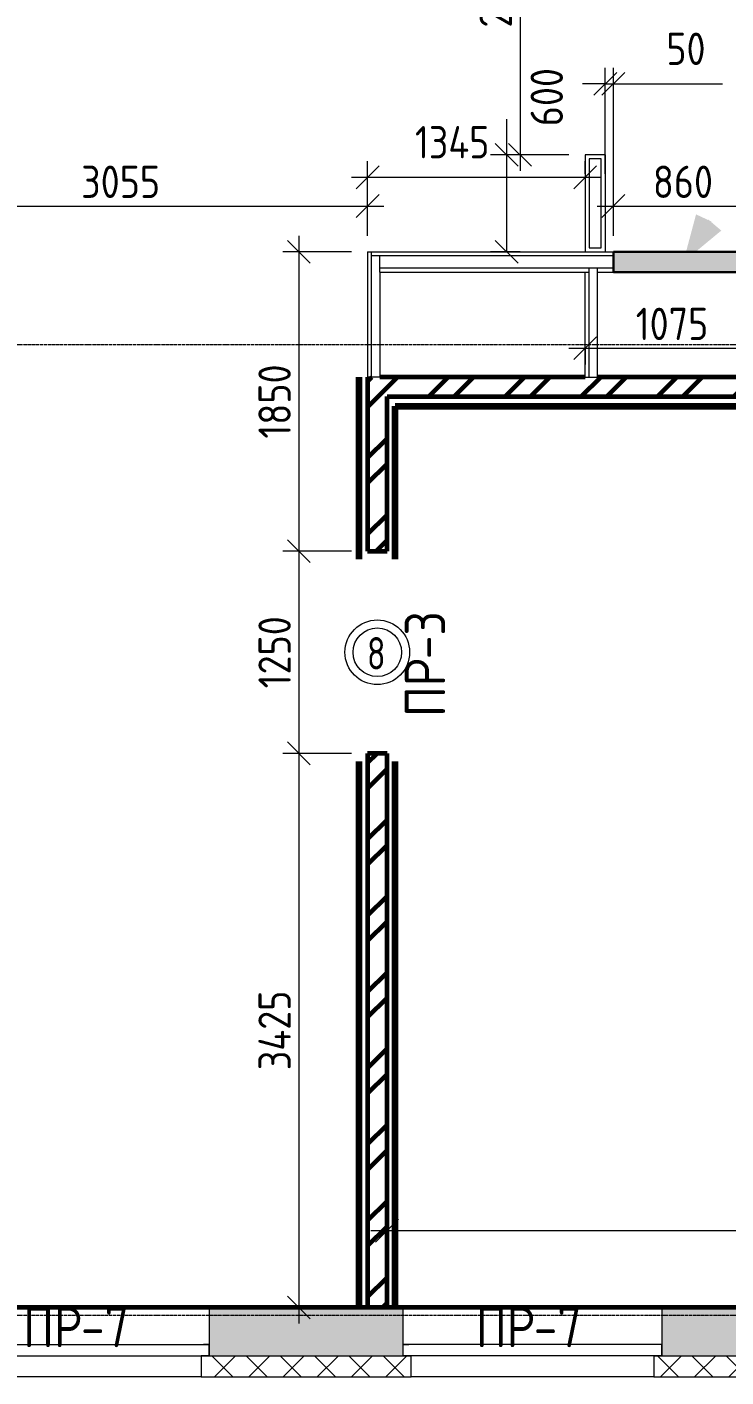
# Model space of a CAD drawing. Header units: millimetres. Extents: x -56773 to 221258, y -262288 to 26541.
# Drawn here: x 23083 to 27406, y -206003 to -197658 of the extents above; entities that cross this region are included whole.
import ezdxf

# ---------------------------------------------------------------- set-up
doc = ezdxf.new("R2010")
doc.units = ezdxf.units.MM
doc.linetypes.add('ADSK_Линия сетки', pattern=[25, 20, -2.5, 0, -2.5])
doc.linetypes.add('ADSK_Невидимые', pattern=[5, 3, -2])
for name, color, linetype, lineweight in [('1.3) Кирпич перегородка сент', 30, 'Continuous', 60), ('3.1 Штукатурка внешн стен для инвесторов', 5, 'Continuous', 60), ('3.2) Штук 4 вып Сентябрь', 162, 'Continuous', 120), ('4.3)Шпакл баз сент инв подв и 1 эт', 6, 'Continuous', 60), ('_ Окна', 7, 'Continuous', 18), ('Марки', 7, 'Continuous', 20), ('Марки дверей', 7, 'Continuous', 20), ('Обобщенные модели', 7, 'ADSK_Невидимые', 18), ('Окна', 7, 'Continuous', 9), ('Оси', 7, 'Continuous', 9), ('Размеры', 7, 'Continuous', 9), ('Стены внутренние', 7, 'Continuous', 18), ('Стены наружные', 7, 'Continuous', 18), ('Стены штриховка', 7, 'Continuous', 9), ('Узлы', 7, 'Continuous', 18)]:
    doc.layers.add(name, color=color, linetype=linetype, lineweight=lineweight)
doc.styles.add('GOST Common_2', font='', dxfattribs={"width": 0.9, "height": 250})
doc.styles.add('GOST Common_3', font='', dxfattribs={"width": 0.9, "height": 200})
doc.styles.add('GOST Common_B', font='', dxfattribs={"width": 0.8, "height": 200})
doc.styles.get('GOST Common_2').set_extended_font_data('GOST Common')
doc.styles.get('GOST Common_3').set_extended_font_data('GOST Common')
doc.styles.get('GOST Common_B').set_extended_font_data('GOST Common', bold=True)
doc.dimstyles.new('ADSK_Основной_2_0', dxfattribs={"dimscale": 304.8, "dimtxt": 201.142999, "dimasz": 0.463911, "dimexe": 0.328084, "dimexo": 0.328084, "dimgap": 0.164042, "dimtad": 1, "dimdec": 3, "dimrnd": 0.001, "dimdsep": 46, "dimtxsty": 'GOST Common_3', "dimblk1": 'OBLIQUE', "dimblk2": 'OBLIQUE', "dimsah": 1, "dimcen": 0.09, "dimdle": 0.328084, "dimazin": 2, "dimtfac": 1, "dimtdec": 4, "dimtix": 1, "dimtmove": 0, "dimatfit": 3, "dimfxl": 1, "dimtvp": 1, "dimtolj": 1, "dimtzin": 0, "dimlwd": 20, "dimlwe": 20, "dimarcsym": 2})
doc.dimstyles.new('ADSK_Основной_2_0_2', dxfattribs={"dimscale": 304.8, "dimtxt": 201.142999, "dimasz": 0.463911, "dimexe": 0.328084, "dimexo": 0.328084, "dimgap": 0.164042, "dimtad": 1, "dimdec": 3, "dimrnd": 0.001, "dimdsep": 46, "dimtxsty": 'GOST Common_3', "dimblk1": 'OBLIQUE', "dimblk2": 'OBLIQUE', "dimsah": 1, "dimcen": 0.09, "dimdle": 0.328084, "dimazin": 2, "dimtfac": 1, "dimtdec": 4, "dimtix": 1, "dimtmove": 0, "dimatfit": 3, "dimfxl": 1, "dimtvp": 1, "dimtolj": 1, "dimtzin": 0, "dimlwd": 20, "dimlwe": 20, "dimarcsym": 2})
pattern_1 = [(45, (9.36, -198628.46), (-235.7317, 235.7317), []), (45, (166.5, -198628.46), (-235.7317, 235.7317), [])]

# ---------------------------------------------------------------- blocks, each defined once
blk = doc.blocks.new('ОКНО L03 _2СТ_RS - ОК-5_1600х2000h-3556615-Кладочный план 4-го этажа')
at = {"layer": '_ Окна'}
for p, q in [((-838.1, 149), (761.9, 149)), ((-838.1, 149), (-838.1, 79)), ((-838.1, 149), (-833.1, 149)), ((-818.1, 149), (-38.1, 149)), ((-38.1, 149), (741.9, 149)), ((761.9, 149), (756.9, 149)), ((761.9, 149), (761.9, 79)), ((-838.1, 79), (761.9, 79)), ((-838.1, 79), (-803.1, 79)), ((-818.1, 79), (-38.1, 79)), ((-38.1, 79), (741.9, 79)), ((761.9, 79), (726.9, 79))]:
    blk.add_line(p, q, dxfattribs=at)
at = {"layer": 'Окна'}
blk.add_line((-888.1, -150), (811.9, -150), dxfattribs=at)
blk = doc.blocks.new('ОКНО L03 _2СТ_RS - ОК-5_1600х2000h-3556607-Кладочный план 4-го этажа')
at = {"layer": '_ Окна'}
for p, q in [((-838.1, -79), (761.9, -79)), ((-838.1, -149), (-838.1, -79)), ((-838.1, -79), (-803.1, -79)), ((-818.1, -79), (-38.1, -79)), ((-38.1, -79), (741.9, -79)), ((761.9, -79), (726.9, -79)), ((761.9, -149), (761.9, -79)), ((-838.1, -149), (761.9, -149)), ((-838.1, -149), (-833.1, -149)), ((-818.1, -149), (-38.1, -149)), ((-38.1, -149), (741.9, -149)), ((761.9, -149), (756.9, -149))]:
    blk.add_line(p, q, dxfattribs=at)
at = {"layer": 'Окна'}
blk.add_line((-888.1, 150), (811.9, 150), dxfattribs=at)
blk = doc.blocks.new('ADSK_ОбобщеннаяМодель_ОтверстиеПрямоугольное_вСтене - О-12_ОВ_в ГКЛ_860х360-4088419-Кладочный план 4-го этажа')
at = {"layer": 'Обобщенные модели'}
blk.add_hatch(color=256, dxfattribs=at).paths.add_polyline_path([(-309.7, -62.5), (550.3, -62.5), (550.3, 62.5), (-309.7, 62.5)])
at = {"layer": 'Узлы', "lineweight": 30}
for p, q in [((-309.7, -62.5), (-309.7, 62.5)), ((-309.7, 62.5), (550.3, 62.5)), ((550.3, 62.5), (550.3, -62.5)), ((550.3, -62.5), (-309.7, -62.5))]:
    blk.add_line(p, q, dxfattribs=at)
blk = doc.blocks.new('_Oblique')
at = {"color": 0, "linetype": 'ByBlock', "lineweight": -2}
blk.add_line((-0.5, -0.5), (0.5, 0.5), dxfattribs=at)
blk = doc.blocks.new('*D6069')
at = {"layer": 'Defpoints', "color": 0, "lineweight": 25, "transparency": 16777216}
for p in [(26534.4, -196398.5), (26132, -198448.5), (26534.4, -198448.5)]:
    blk.add_point(p, dxfattribs=at)
at = {"layer": 'Размеры', "color": 0, "lineweight": 20, "transparency": 16777216}
for p, q in [((26132, -196298.5), (26132, -198548.5)), ((26434.4, -196398.5), (26032, -196398.5)), ((26434.4, -198448.5), (26032, -198448.5))]:
    blk.add_line(p, q, dxfattribs=at)
at = {"layer": 'Размеры', "color": 0, "lineweight": 20, "transparency": 16777216, "xscale": 141.4, "yscale": 141.4, "zscale": 141.4}
for p, rotation in [((26132, -196398.5), 90), ((26132, -198448.5), 270)]:
    blk.add_blockref('_Oblique', p, dxfattribs=dict(at, rotation=rotation))
at = {"layer": 'Размеры', "color": 0, "lineweight": 9, "transparency": 16777216, "insert": (25982, -197423.5), "char_height": 200, "width": 605.475, "attachment_point": 5, "rotation": 90, "style": 'GOST Common_3'}
blk.add_mtext('\\A1;2050', dxfattribs=at)
blk = doc.blocks.new('*D6070')
at = {"layer": 'Defpoints', "color": 0, "lineweight": 25, "transparency": 16777216}
for p in [(26534.4, -198448.5), (26049.3, -199048.5), (26232, -199048.5)]:
    blk.add_point(p, dxfattribs=at)
at = {"layer": 'Размеры', "color": 0, "lineweight": 20, "transparency": 16777216}
for p, q in [((26049.3, -198448.5), (26049.3, -198228.2)), ((26049.3, -199048.5), (26049.3, -198348.5)), ((26434.4, -198448.5), (25949.3, -198448.5)), ((26132, -199048.5), (25949.3, -199048.5))]:
    blk.add_line(p, q, dxfattribs=at)
at = {"layer": 'Размеры', "color": 0, "lineweight": 20, "transparency": 16777216, "xscale": 141.4, "yscale": 141.4, "zscale": 141.4}
for p, rotation in [((26049.3, -198448.5), 90), ((26049.3, -199048.5), 270)]:
    blk.add_blockref('_Oblique', p, dxfattribs=dict(at, rotation=rotation))
at = {"layer": 'Размеры', "color": 0, "lineweight": 9, "transparency": 16777216, "insert": (26197.4, -198271.9), "char_height": 200, "width": 454.106, "attachment_point": 1, "rotation": 90, "line_spacing_factor": 1.022761, "style": 'GOST Common_3'}
blk.add_mtext('\\A1;600', dxfattribs=at)
blk = doc.blocks.new('*D6328')
at = {"layer": 'Defpoints', "color": 0, "lineweight": 25, "transparency": 16777216}
for p in [(26709.4, -198010), (26659.4, -198665.4), (26709.4, -199048.5)]:
    blk.add_point(p, dxfattribs=at)
at = {"layer": 'Размеры', "color": 0, "lineweight": 20, "transparency": 16777216}
for p, q in [((26659.4, -198565.4), (26659.4, -197910)), ((26709.4, -198948.5), (26709.4, -197910)), ((26659.4, -198010), (26518, -198010)), ((26659.4, -198010), (26709.4, -198010)), ((26709.4, -198010), (27383.6, -198010))]:
    blk.add_line(p, q, dxfattribs=at)
at = {"layer": 'Размеры', "color": 0, "lineweight": 20, "transparency": 16777216, "xscale": 141.4, "yscale": 141.4, "zscale": 141.4}
blk.add_blockref('_Oblique', (26659.4, -198010), dxfattribs=at)
at = {"layer": 'Размеры', "color": 0, "lineweight": 20, "transparency": 16777216, "xscale": 141.4, "yscale": 141.4, "zscale": 141.4, "rotation": 180}
blk.add_blockref('_Oblique', (26709.4, -198010), dxfattribs=at)
at = {"layer": 'Размеры', "color": 0, "lineweight": 9, "transparency": 16777216, "insert": (27036.5, -197693.4), "char_height": 200, "width": 302.737, "attachment_point": 1, "line_spacing_factor": 1.022761, "style": 'GOST Common_3'}
blk.add_mtext('\\A1;50', dxfattribs=at)
blk = doc.blocks.new('*D6096')
at = {"layer": 'Defpoints', "color": 0, "lineweight": 25, "transparency": 16777216}
for p in [(27569.4, -198765.3), (26709.4, -199048.5), (27569.4, -199048.5)]:
    blk.add_point(p, dxfattribs=at)
at = {"layer": 'Размеры', "color": 0, "lineweight": 20, "transparency": 16777216}
for p, q in [((26709.4, -198948.5), (26709.4, -198665.3)), ((27569.4, -198948.5), (27569.4, -198665.3)), ((26609.4, -198765.3), (27669.4, -198765.3))]:
    blk.add_line(p, q, dxfattribs=at)
at = {"layer": 'Размеры', "color": 0, "lineweight": 20, "transparency": 16777216, "xscale": 141.4, "yscale": 141.4, "zscale": 141.4, "rotation": 180}
blk.add_blockref('_Oblique', (26709.4, -198765.3), dxfattribs=at)
at = {"layer": 'Размеры', "color": 0, "lineweight": 20, "transparency": 16777216, "xscale": 141.4, "yscale": 141.4, "zscale": 141.4}
blk.add_blockref('_Oblique', (27569.4, -198765.3), dxfattribs=at)
at = {"layer": 'Размеры', "color": 0, "lineweight": 9, "transparency": 16777216, "insert": (27139.4, -198615.3), "char_height": 200, "width": 454.106, "attachment_point": 5, "style": 'GOST Common_3'}
blk.add_mtext('\\A1;860', dxfattribs=at)
blk = doc.blocks.new('*D6117')
at = {"layer": 'Defpoints', "color": 0, "lineweight": 25, "transparency": 16777216}
for p in [(25189.4, -198765.3), (22134.4, -199048.5), (25189.4, -199048.5)]:
    blk.add_point(p, dxfattribs=at)
at = {"layer": 'Размеры', "color": 0, "lineweight": 20, "transparency": 16777216}
for p, q in [((22134.4, -198948.5), (22134.4, -198665.3)), ((25189.4, -198948.5), (25189.4, -198665.3)), ((22034.4, -198765.3), (25289.4, -198765.3))]:
    blk.add_line(p, q, dxfattribs=at)
at = {"layer": 'Размеры', "color": 0, "lineweight": 20, "transparency": 16777216, "xscale": 141.4, "yscale": 141.4, "zscale": 141.4, "rotation": 180}
blk.add_blockref('_Oblique', (22134.4, -198765.3), dxfattribs=at)
at = {"layer": 'Размеры', "color": 0, "lineweight": 20, "transparency": 16777216, "xscale": 141.4, "yscale": 141.4, "zscale": 141.4}
blk.add_blockref('_Oblique', (25189.4, -198765.3), dxfattribs=at)
at = {"layer": 'Размеры', "color": 0, "lineweight": 9, "transparency": 16777216, "insert": (23661.9, -198615.3), "char_height": 200, "width": 605.475, "attachment_point": 5, "style": 'GOST Common_3'}
blk.add_mtext('\\A1;3055', dxfattribs=at)
blk = doc.blocks.new('*D6118')
at = {"layer": 'Defpoints', "color": 0, "lineweight": 25, "transparency": 16777216}
for p in [(26534.4, -198587.3), (26534.4, -198665.4), (25189.4, -199048.5)]:
    blk.add_point(p, dxfattribs=at)
at = {"layer": 'Размеры', "color": 0, "lineweight": 20, "transparency": 16777216}
for p, q in [((25189.4, -198948.5), (25189.4, -198487.3)), ((26534.4, -198565.4), (26534.4, -198487.3)), ((25089.4, -198587.3), (26634.4, -198587.3))]:
    blk.add_line(p, q, dxfattribs=at)
at = {"layer": 'Размеры', "color": 0, "lineweight": 20, "transparency": 16777216, "xscale": 141.4, "yscale": 141.4, "zscale": 141.4, "rotation": 180}
blk.add_blockref('_Oblique', (25189.4, -198587.3), dxfattribs=at)
at = {"layer": 'Размеры', "color": 0, "lineweight": 20, "transparency": 16777216, "xscale": 141.4, "yscale": 141.4, "zscale": 141.4}
blk.add_blockref('_Oblique', (26534.4, -198587.3), dxfattribs=at)
at = {"layer": 'Размеры', "color": 0, "lineweight": 9, "transparency": 16777216, "insert": (25481.9, -198270.6), "char_height": 200, "width": 580.928, "attachment_point": 1, "line_spacing_factor": 1.022761, "style": 'GOST Common_3'}
blk.add_mtext('\\A1;1345', dxfattribs=at)
blk = doc.blocks.new('*D6124')
at = {"layer": 'Defpoints', "color": 0, "lineweight": 25, "transparency": 16777216}
for p in [(25309.4, -204998.4), (30309.4, -204998.4), (30309.4, -205098.4)]:
    blk.add_point(p, dxfattribs=at)
at = {"layer": 'Размеры', "color": 0, "lineweight": 20, "transparency": 16777216}
for p, q in [((25209.4, -205098.4), (30409.4, -205098.4)), ((25309.4, -205098.4), (25309.4, -205198.4)), ((30309.4, -205098.4), (30309.4, -205198.4))]:
    blk.add_line(p, q, dxfattribs=at)
at = {"layer": 'Размеры', "color": 0, "lineweight": 20, "transparency": 16777216, "xscale": 141.4, "yscale": 141.4, "zscale": 141.4, "rotation": 180}
blk.add_blockref('_Oblique', (25309.4, -205098.4), dxfattribs=at)
at = {"layer": 'Размеры', "color": 0, "lineweight": 20, "transparency": 16777216, "xscale": 141.4, "yscale": 141.4, "zscale": 141.4}
blk.add_blockref('_Oblique', (30309.4, -205098.4), dxfattribs=at)
at = {"layer": 'Размеры', "color": 0, "lineweight": 9, "transparency": 16777216, "insert": (27809.4, -204948.4), "char_height": 200, "width": 605.475, "attachment_point": 5, "style": 'GOST Common_3'}
blk.add_mtext('\\A1;5000', dxfattribs=at)
blk = doc.blocks.new('*D6131')
at = {"layer": 'Defpoints', "color": 0, "lineweight": 25, "transparency": 16777216}
for p in [(25189.4, -199048.5), (24764.1, -200898.5), (25189.4, -200898.5)]:
    blk.add_point(p, dxfattribs=at)
at = {"layer": 'Размеры', "color": 0, "lineweight": 20, "transparency": 16777216}
for p, q in [((24764.1, -198948.5), (24764.1, -200998.5)), ((25089.4, -199048.5), (24664.1, -199048.5)), ((25089.4, -200898.5), (24664.1, -200898.5))]:
    blk.add_line(p, q, dxfattribs=at)
at = {"layer": 'Размеры', "color": 0, "lineweight": 20, "transparency": 16777216, "xscale": 141.4, "yscale": 141.4, "zscale": 141.4}
for p, rotation in [((24764.1, -199048.5), 90), ((24764.1, -200898.5), 270)]:
    blk.add_blockref('_Oblique', p, dxfattribs=dict(at, rotation=rotation))
at = {"layer": 'Размеры', "color": 0, "lineweight": 9, "transparency": 16777216, "insert": (24614.1, -199973.5), "char_height": 200, "width": 560.473, "attachment_point": 5, "rotation": 90, "style": 'GOST Common_3'}
blk.add_mtext('\\A1;1850', dxfattribs=at)
blk = doc.blocks.new('*D6132')
at = {"layer": 'Defpoints', "color": 0, "lineweight": 25, "transparency": 16777216}
for p in [(25189.4, -200898.5), (24764.1, -202148.5), (25189.4, -202148.5)]:
    blk.add_point(p, dxfattribs=at)
at = {"layer": 'Размеры', "color": 0, "lineweight": 20, "transparency": 16777216}
for p, q in [((24764.1, -200798.5), (24764.1, -202248.5)), ((25089.4, -200898.5), (24664.1, -200898.5)), ((25089.4, -202148.5), (24664.1, -202148.5))]:
    blk.add_line(p, q, dxfattribs=at)
at = {"layer": 'Размеры', "color": 0, "lineweight": 20, "transparency": 16777216, "xscale": 141.4, "yscale": 141.4, "zscale": 141.4}
for p, rotation in [((24764.1, -200898.5), 90), ((24764.1, -202148.5), 270)]:
    blk.add_blockref('_Oblique', p, dxfattribs=dict(at, rotation=rotation))
at = {"layer": 'Размеры', "color": 0, "lineweight": 9, "transparency": 16777216, "insert": (24614.1, -201523.5), "char_height": 200, "width": 560.473, "attachment_point": 5, "rotation": 90, "style": 'GOST Common_3'}
blk.add_mtext('\\A1;1250', dxfattribs=at)
blk = doc.blocks.new('*D6133')
at = {"layer": 'Defpoints', "color": 0, "lineweight": 25, "transparency": 16777216}
for p in [(25189.4, -202148.5), (24764.1, -205573.5), (24864.1, -205573.5)]:
    blk.add_point(p, dxfattribs=at)
at = {"layer": 'Размеры', "color": 0, "lineweight": 20, "transparency": 16777216}
for p, q in [((24764.1, -202048.5), (24764.1, -205673.5)), ((25089.4, -202148.5), (24664.1, -202148.5)), ((24764.1, -205573.5), (24664.1, -205573.5))]:
    blk.add_line(p, q, dxfattribs=at)
at = {"layer": 'Размеры', "color": 0, "lineweight": 20, "transparency": 16777216, "xscale": 141.4, "yscale": 141.4, "zscale": 141.4}
for p, rotation in [((24764.1, -202148.5), 90), ((24764.1, -205573.5), 270)]:
    blk.add_blockref('_Oblique', p, dxfattribs=dict(at, rotation=rotation))
at = {"layer": 'Размеры', "color": 0, "lineweight": 9, "transparency": 16777216, "insert": (24614.1, -203861), "char_height": 200, "width": 625.93, "attachment_point": 5, "rotation": 90, "style": 'GOST Common_3'}
blk.add_mtext('\\A1;3425', dxfattribs=at)
blk = doc.blocks.new('*D6136')
at = {"layer": 'Defpoints', "color": 0, "lineweight": 25, "transparency": 16777216}
for p in [(26534.4, -199543.8), (27609.4, -199543.8), (27609.4, -199643.8)]:
    blk.add_point(p, dxfattribs=at)
at = {"layer": 'Размеры', "color": 0, "lineweight": 20, "transparency": 16777216}
for p, q in [((26434.4, -199643.8), (27709.4, -199643.8)), ((26534.4, -199643.8), (26534.4, -199743.8)), ((27609.4, -199643.8), (27609.4, -199743.8))]:
    blk.add_line(p, q, dxfattribs=at)
at = {"layer": 'Размеры', "color": 0, "lineweight": 20, "transparency": 16777216, "xscale": 141.4, "yscale": 141.4, "zscale": 141.4, "rotation": 180}
blk.add_blockref('_Oblique', (26534.4, -199643.8), dxfattribs=at)
at = {"layer": 'Размеры', "color": 0, "lineweight": 20, "transparency": 16777216, "xscale": 141.4, "yscale": 141.4, "zscale": 141.4}
blk.add_blockref('_Oblique', (27609.4, -199643.8), dxfattribs=at)
at = {"layer": 'Размеры', "color": 0, "lineweight": 9, "transparency": 16777216, "insert": (27071.9, -199493.8), "char_height": 200, "width": 560.473, "attachment_point": 5, "style": 'GOST Common_3'}
blk.add_mtext('\\A1;1075', dxfattribs=at)
blk = doc.blocks.new('М_двери1 - Марка экземпляра 2-3719212-Кладочный план 4-го этажа')
at = {"layer": 'Марки дверей'}
for radius in [2, 1.5]:
    blk.add_circle((0, 0), radius, dxfattribs=at)

msp = doc.modelspace()

# ---------------------------------------------------------------- hatches: boundary and pattern name
at = {"layer": '1.3) Кирпич перегородка сент'}
h = msp.add_hatch(dxfattribs=at)
h.set_pattern_fill('FP_8', color=256, style=0, pattern_type=2)
h.set_pattern_definition(pattern_1)
h.paths.add_polyline_path([(25189.3615, -205573.4914), (25309.3615, -205573.4914), (25309.3615, -202148.4914), (25189.3615, -202148.4914)])
h.paths.add_polyline_path([(25309.3615, -200898.4914), (25309.3615, -199823.4914), (25189.3615, -199823.4914), (25189.3615, -200898.4914)])
h = msp.add_hatch(dxfattribs=at)
h.set_pattern_fill('FP_8', color=256, style=0, pattern_type=2)
h.set_pattern_definition(pattern_1)
h.paths.add_polyline_path([(30309.3615, -199943.4914), (31124.3615, -199943.4914), (31124.3615, -199823.4914), (25309.3615, -199823.4914), (25309.3615, -199943.4914), (29696.5314, -199943.4914)])
at = {"layer": 'Марки'}
for points in [[(27141.777, -199110.9914), (27316.4676, -198861.4289), (27220.577, -198816.7317)], [(27141.777, -199110.9914), (27376.5612, -198916.892), (27296.0161, -198848.2967)]]:
    msp.add_hatch(color=256, dxfattribs=at).paths.add_polyline_path(points)
at = {"layer": 'Стены внутренние', "lineweight": 9}
h = msp.add_hatch(dxfattribs=at)
h.set_pattern_fill('FP_8', color=256, style=0, pattern_type=2)
h.set_pattern_definition(pattern_1)
h.paths.add_polyline_path([(25189.3615, -205573.4914), (25309.3615, -205573.4914), (25309.3615, -202148.4914), (25189.3615, -202148.4914)])
h.paths.add_polyline_path([(25309.3615, -200898.4914), (25309.3615, -199823.4914), (25189.3615, -199823.4914), (25189.3615, -200898.4914)])
h = msp.add_hatch(dxfattribs=at)
h.set_pattern_fill('FP_8', color=256, style=0, pattern_type=2)
h.set_pattern_definition(pattern_1)
h.paths.add_polyline_path([(30309.3615, -199943.4914), (31124.3615, -199943.4914), (31124.3615, -199823.4914), (25309.3615, -199823.4914), (25309.3615, -199943.4914), (29696.5314, -199943.4914)])
h = msp.add_hatch(dxfattribs=at)
h.set_pattern_fill('FP_2', color=256, style=0, pattern_type=2)
h.set_pattern_definition([(45, (9.36, -198628.46), (84.18955, 308.69595), [396.875, -79.375, 3.353, -76.022])])
h.paths.add_polyline_path([(59259.3615, -205873.4914), (59259.3615, -205872.4914), (59209.3615, -205872.4914), (59209.3615, -205573.4914), (58009.3615, -205573.4914), (58009.3615, -205872.4914), (57959.3615, -205873.4914)])
h.paths.add_polyline_path([(60759.3615, -205873.4914), (61559.3615, -205873.4914), (61559.3615, -205573.4914), (60809.3615, -205573.4914), (60809.3615, -205872.4914), (60759.3615, -205872.4914)])
h.paths.add_polyline_path([(56459.3615, -205873.4914), (56459.3615, -205872.4914), (56409.3615, -205872.4914), (56409.3615, -205573.4914), (54809.3615, -205573.4914), (54809.3615, -205872.4914), (56097.859, -205873.4914)])
h.paths.add_polyline_path([(53259.3615, -205873.4914), (53259.3615, -205872.4914), (53209.3615, -205872.4914), (53209.3615, -205573.4914), (52009.3615, -205573.4914), (52009.3615, -205872.4914), (52797.6931, -205873.4914)])
h.paths.add_polyline_path([(48459.3615, -205873.4914), (50409.3615, -205872.4914), (50409.3615, -205573.4914), (48509.3615, -205573.4914), (48509.3615, -205872.4914), (48459.3615, -205872.4914)])
h.paths.add_polyline_path([(39597.0293, -205873.4914), (40609.3615, -205872.4914), (40609.3615, -205573.4914), (39009.3615, -205573.4914), (39009.3615, -205872.4914), (38959.3615, -205873.4914)])
h.paths.add_polyline_path([(37459.3615, -205873.4914), (37459.3615, -205872.4914), (37409.3615, -205872.4914), (37409.3615, -205573.4914), (36209.3615, -205573.4914), (36209.3615, -205872.4914), (36296.8633, -205873.4914)])
h.paths.add_polyline_path([(46959.3615, -205873.4914), (46959.3615, -205872.4914), (46909.3615, -205872.4914), (46909.3615, -205573.4914), (45009.3615, -205573.4914), (45009.3615, -205872.4914), (46197.3612, -205873.4914)])
h.paths.add_polyline_path([(42897.1952, -205873.4914), (43409.3615, -205872.4914), (43409.3615, -205573.4914), (42209.3615, -205573.4914), (42209.3615, -205872.4914), (42159.3615, -205873.4914)])
h.paths.add_polyline_path([(34659.3615, -205873.4914), (34659.3615, -205872.4914), (34609.3615, -205872.4914), (34609.3615, -205573.4914), (34009.3615, -205573.4914), (34009.3615, -205823.4914), (33609.3615, -205823.4914), (33609.3615, -205573.4914), (33009.3615, -205573.4914), (33009.3615, -205872.4914), (32996.6974, -205873.4914)])
h.paths.add_polyline_path([(22659.3615, -205873.4914), (22659.3615, -205872.4914), (22609.3615, -205872.4914), (22609.3615, -205573.4914), (22009.3615, -205573.4914), (22009.3615, -205823.4914), (21609.3615, -205823.4914), (21609.3615, -205573.4914), (21009.3615, -205573.4914), (21009.3615, -205872.4914), (20959.3615, -205873.4914)])
h.paths.add_polyline_path([(28659.3615, -205873.4914), (28659.3615, -205872.4914), (28609.3615, -205872.4914), (28609.3615, -205573.4914), (27009.3615, -205573.4914), (27009.3615, -205872.4914), (26959.3615, -205873.4914)])
h.paths.add_polyline_path([(25459.3615, -205873.4914), (25459.3615, -205872.4914), (25409.3615, -205872.4914), (25409.3615, -205573.4914), (24209.3615, -205573.4914), (24209.3615, -205872.4914), (24159.3615, -205873.4914)])
h.paths.add_polyline_path([(19459.3615, -205873.4914), (19459.3615, -205872.4914), (19409.3615, -205872.4914), (19409.3615, -205573.4914), (18209.3615, -205573.4914), (18209.3615, -205872.4914), (18159.3615, -205873.4914)])
h.paths.add_polyline_path([(31459.3615, -205873.4914), (31459.3615, -205872.4914), (31409.3615, -205872.4914), (31409.3615, -205573.4914), (30209.3615, -205573.4914), (30209.3615, -205872.4914), (30159.3615, -205873.4914)])
h.paths.add_polyline_path([(16659.3615, -205873.4914), (16659.3615, -205872.4914), (16609.3615, -205872.4914), (16609.3615, -205573.4914), (16009.3615, -205573.4914), (16009.3615, -205823.4914), (15609.3615, -205823.4914), (15609.3615, -205573.4914), (15009.3615, -205573.4914), (15009.3615, -205823.4914), (14609.3615, -205823.4914), (14609.3615, -205573.4914), (14009.3615, -205573.4914), (14009.3615, -205872.4914), (16495.8676, -205873.4914)])
h.paths.add_polyline_path([(9659.3615, -205873.4914), (9659.3615, -205872.4914), (9609.3615, -205872.4914), (9609.3615, -205573.4914), (9009.3615, -205573.4914), (9009.3615, -205823.4914), (8609.3615, -205823.4914), (8609.3615, -205573.4914), (8009.3615, -205573.4914), (8009.3615, -205872.4914), (7959.3615, -205873.4914)])
h.paths.add_polyline_path([(11159.3615, -205873.4914), (12409.3615, -205872.4914), (12409.3615, -205573.4914), (11209.3615, -205573.4914), (11209.3615, -205872.4914), (11159.3615, -205872.4914)])
h.paths.add_polyline_path([(3659.3615, -205873.4914), (3659.3615, -205872.4914), (3609.3615, -205872.4914), (3609.3615, -205573.4914), (3009.3615, -205573.4914), (3009.3615, -205823.4914), (2609.3615, -205823.4914), (2609.3615, -205573.4914), (2009.3615, -205573.4914), (2009.3615, -205872.4914), (3295.2038, -205873.4914)])
h.paths.add_polyline_path([(-840.6385, -205873.4914), (409.3615, -205872.4914), (409.3615, -205573.4914), (-790.6385, -205573.4914), (-790.6385, -205872.4914), (-840.6385, -205872.4914)])
h.paths.add_polyline_path([(-2340.6385, -205873.4914), (-2340.6385, -205872.4914), (-2390.6385, -205872.4914), (-2390.6385, -205573.4914), (-2990.6385, -205573.4914), (-2990.6385, -205873.4914)])
h.paths.add_polyline_path([(5159.3615, -205873.4914), (6409.3615, -205872.4914), (6409.3615, -205573.4914), (5209.3615, -205573.4914), (5209.3615, -205872.4914), (5159.3615, -205872.4914)])
at = {"layer": 'Стены наружные', "lineweight": 9}
h = msp.add_hatch(dxfattribs=at)
h.set_pattern_fill('FP_4', color=256, style=0, pattern_type=2)
h.set_pattern_definition([(45, (9.36, -198628.46), (-106.066, 106.066), []), (135, (9.36, -198628.46), (-106.066, -106.066), [])])
h.paths.add_polyline_path([(61989.3615, -206003.4914), (61989.3615, -205873.4914), (60759.3615, -205873.4914), (60759.3615, -206003.4914), (61873.1494, -206003.4914)])
h.paths.add_polyline_path([(57959.3615, -206003.4914), (59259.3615, -206003.4914), (59259.3615, -205873.4914), (57959.3615, -205873.4914)])
h.paths.add_polyline_path([(40659.3615, -206003.4914), (40659.3615, -205873.4914), (38959.3615, -205873.4914), (38959.3615, -206003.4914), (39597.0293, -206003.4914)])
h.paths.add_polyline_path([(51959.3615, -206003.4914), (53259.3615, -206003.4914), (53259.3615, -205873.4914), (51959.3615, -205873.4914)])
h.paths.add_polyline_path([(42159.3615, -206003.4914), (43459.3615, -206003.4914), (43459.3615, -205873.4914), (42159.3615, -205873.4914)])
h.paths.add_polyline_path([(44959.3615, -206003.4914), (46959.3615, -206003.4914), (46959.3615, -205873.4914), (44959.3615, -205873.4914)])
h.paths.add_polyline_path([(37459.3615, -206003.4914), (37459.3615, -205873.4914), (36159.3615, -205873.4914), (36159.3615, -206003.4914), (36296.8633, -206003.4914)])
h.paths.add_polyline_path([(56097.859, -206003.4914), (56459.3615, -206003.4914), (56459.3615, -205873.4914), (54759.3615, -205873.4914), (54759.3615, -206003.4914)])
h.paths.add_polyline_path([(48459.3615, -206003.4914), (50459.3615, -206003.4914), (50459.3615, -205873.4914), (48459.3615, -205873.4914)])
h.paths.add_polyline_path([(32996.6974, -206003.4914), (34659.3615, -206003.4914), (34659.3615, -205873.4914), (32959.3615, -205873.4914), (32959.3615, -206003.4914)])
h.paths.add_polyline_path([(16659.3615, -206003.4914), (16659.3615, -205873.4914), (13959.3615, -205873.4914), (13959.3615, -206003.4914), (16495.8676, -206003.4914)])
h.paths.add_polyline_path([(31459.3615, -206003.4914), (31459.3615, -205873.4914), (30159.3615, -205873.4914), (30159.3615, -206003.4914)])
h.paths.add_polyline_path([(18159.3615, -206003.4914), (19459.3615, -206003.4914), (19459.3615, -205873.4914), (18159.3615, -205873.4914)])
h.paths.add_polyline_path([(20959.3615, -206003.4914), (22659.3615, -206003.4914), (22659.3615, -205873.4914), (20959.3615, -205873.4914)])
h.paths.add_polyline_path([(26959.3615, -206003.4914), (28659.3615, -206003.4914), (28659.3615, -205873.4914), (26959.3615, -205873.4914)])
h.paths.add_polyline_path([(25459.3615, -206003.4914), (25459.3615, -205873.4914), (24159.3615, -205873.4914), (24159.3615, -206003.4914)])
h.paths.add_polyline_path([(459.3615, -206003.4914), (459.3615, -205873.4914), (-840.6385, -205873.4914), (-840.6385, -206003.4914), (-4.9621, -206003.4914)])
h.paths.add_polyline_path([(12459.3615, -206003.4914), (12459.3615, -205873.4914), (11159.3615, -205873.4914), (11159.3615, -206003.4914)])
h.paths.add_polyline_path([(9659.3615, -206003.4914), (9659.3615, -205873.4914), (7959.3615, -205873.4914), (7959.3615, -206003.4914)])
h.paths.add_polyline_path([(1959.3615, -206003.4914), (3659.3615, -206003.4914), (3659.3615, -205873.4914), (1959.3615, -205873.4914)])
h.paths.add_polyline_path([(-2990.6385, -206003.4914), (-2340.6385, -206003.4914), (-2340.6385, -205873.4914), (-2990.6385, -205873.4914)])
h.paths.add_polyline_path([(5159.3615, -206003.4914), (6459.3615, -206003.4914), (6459.3615, -205873.4914), (5159.3615, -205873.4914)])

# ---------------------------------------------------------------- linework, layer by layer
at = {"layer": '1.3) Кирпич перегородка сент'}
for p, q in [((25189.3615, -199823.4914), (25189.3615, -200898.4914)), ((26534.3615, -199823.4914), (25264.3615, -199823.4914)), ((29454.3615, -199823.4914), (26609.3615, -199823.4914)), ((25309.3615, -200898.4914), (25309.3615, -199943.4914)), ((25309.3615, -199943.4914), (30309.3615, -199943.4914)), ((25189.3615, -200898.4914), (25309.3615, -200898.4914)), ((25309.3615, -202148.4914), (25189.3615, -202148.4914)), ((25189.3615, -202148.4914), (25189.3615, -205573.4914)), ((25309.3615, -205573.4914), (25309.3615, -202148.4914))]:
    msp.add_line(p, q, dxfattribs=at)
at = {"layer": '3.1 Штукатурка внешн стен для инвесторов'}
msp.add_lwpolyline([(61409.3615, -205573.4914), (-19390.6385, -205573.4914)], dxfattribs=at)
at = {"layer": '3.2) Штук 4 вып Сентябрь'}
for points in [[(25136.3811, -200948.4914), (25136.3811, -199823.4914)], [(25359.3615, -200948.4914), (25359.3615, -200002.1237)], [(25359.3615, -200002.1237), (30251.5649, -200002.1237), (30251.5649, -200298.9768)], [(25136.3811, -205573.4914), (25136.3811, -202198.4914)], [(25359.3615, -205573.4914), (25359.3615, -202198.4914)]]:
    msp.add_lwpolyline(points, dxfattribs=at)
at = {"layer": '4.3)Шпакл баз сент инв подв и 1 эт'}
for points in [[(25136.3811, -200948.4914), (25136.3811, -199823.4914)], [(25359.3615, -200948.4914), (25359.3615, -200002.1237)], [(25359.3615, -200002.1237), (30251.5649, -200002.1237), (30251.5649, -200298.9768)], [(25136.3811, -205573.4914), (25136.3811, -202198.4914)], [(25359.3615, -205573.4914), (25359.3615, -202198.4914)]]:
    msp.add_lwpolyline(points, dxfattribs=at)
at = {"layer": 'Оси', "linetype": 'ADSK_Линия сетки', "lineweight": 5}
for p, q in [((62563.3938, -199623.4914), (-25230.7352, -199623.4914)), ((62563.3938, -205623.4914), (-25230.7352, -205623.4914))]:
    msp.add_line(p, q, dxfattribs=at)
at = {"layer": 'Стены внутренние', "lineweight": 5}
for p, q in [((26534.3615, -198448.4914), (26534.3615, -199048.4914)), ((26659.3615, -198448.4914), (26534.3615, -198448.4914)), ((26659.3615, -198448.4914), (26659.3615, -199048.4914)), ((25189.3615, -199048.4914), (26709.3615, -199048.4914)), ((25189.3615, -199048.4914), (25189.3615, -200898.4914)), ((25264.3615, -199173.4914), (26534.3615, -199173.4914)), ((25264.3615, -199173.4914), (25264.3615, -199823.4914)), ((26534.3615, -199823.4914), (26534.3615, -199173.4914)), ((26609.3615, -199173.4914), (26709.3615, -199173.4914)), ((26609.3615, -199173.4914), (26609.3615, -199823.4914)), ((26534.3615, -199823.4914), (25264.3615, -199823.4914)), ((29454.3615, -199823.4914), (26609.3615, -199823.4914)), ((25309.3615, -199943.4914), (30309.3615, -199943.4914)), ((25309.3615, -200898.4914), (25309.3615, -199943.4914)), ((25189.3615, -200898.4914), (25309.3615, -200898.4914)), ((25189.3615, -202148.4914), (25189.3615, -205573.4914)), ((25309.3615, -202148.4914), (25189.3615, -202148.4914)), ((25309.3615, -205573.4914), (25309.3615, -202148.4914)), ((22609.3615, -205573.4914), (24209.3615, -205573.4914)), ((25189.3615, -205573.4914), (24209.3615, -205573.4914)), ((24209.3615, -205573.4914), (24209.3615, -205872.4914)), ((25409.3615, -205573.4914), (25309.3615, -205573.4914)), ((25409.3615, -205872.4914), (25409.3615, -205573.4914)), ((25409.3615, -205573.4914), (27009.3615, -205573.4914)), ((28609.3615, -205573.4914), (27009.3615, -205573.4914)), ((27009.3615, -205573.4914), (27009.3615, -205872.4914)), ((24209.3615, -205872.4914), (24159.3615, -205872.4914)), ((24159.3615, -205872.4914), (24159.3615, -205873.4914)), ((25459.3615, -205872.4914), (25409.3615, -205872.4914)), ((25459.3615, -205873.4914), (25459.3615, -205872.4914)), ((27009.3615, -205872.4914), (26959.3615, -205872.4914)), ((26959.3615, -205872.4914), (26959.3615, -205873.4914))]:
    msp.add_line(p, q, dxfattribs=at)
at = {"layer": 'Стены наружные', "lineweight": 9}
for p, q in [((24159.3615, -205873.4914), (24159.3615, -206003.4914)), ((25459.3615, -206003.4914), (25459.3615, -205873.4914)), ((26959.3615, -205873.4914), (26959.3615, -206003.4914)), ((24159.3615, -206003.4914), (22659.3615, -206003.4914)), ((24159.3615, -206003.4914), (25459.3615, -206003.4914)), ((26959.3615, -206003.4914), (25459.3615, -206003.4914)), ((26959.3615, -206003.4914), (28659.3615, -206003.4914))]:
    msp.add_line(p, q, dxfattribs=at)
at = {"layer": 'Стены штриховка', "lineweight": 9}
for p, q in [((26634.3615, -198473.4914), (26559.3615, -198473.4914)), ((26559.3615, -198473.4914), (26559.3615, -199023.4914)), ((26634.3615, -199023.4914), (26634.3615, -198473.4914)), ((26559.3615, -199023.4914), (26634.3615, -199023.4914)), ((25214.3615, -199823.4914), (25214.3615, -199048.4914)), ((26709.3615, -199073.4914), (25214.3615, -199073.4914)), ((25264.3615, -199173.4914), (25264.3615, -199073.4914)), ((26709.3615, -199148.4914), (25264.3615, -199148.4914)), ((26534.3615, -199173.4914), (26559.3615, -199173.4914)), ((26559.3615, -199823.4914), (26559.3615, -199148.4914)), ((26609.3615, -199148.4914), (26609.3615, -199173.4914)), ((25264.3615, -199823.4914), (25189.3615, -199823.4914)), ((26534.3615, -199823.4914), (26609.3615, -199823.4914)), ((25189.3615, -205573.4914), (25309.3615, -205573.4914)), ((24159.3615, -205873.4914), (25459.3615, -205873.4914)), ((26959.3615, -205873.4914), (28659.3615, -205873.4914))]:
    msp.add_line(p, q, dxfattribs=at)

# ---------------------------------------------------------------- block references
at = {"layer": 'Марки дверей', "xscale": 99.99999999999993, "yscale": 99.99999999999993, "zscale": 99.99999999999993}
msp.add_blockref('М_двери1 - Марка экземпляра 2-3719212-Кладочный план 4-го этажа', (25249.3615, -201523.4914), dxfattribs=at)
at = {"layer": 'Обобщенные модели', "color": 7, "true_color": 0xffffff}
msp.add_blockref('ADSK_ОбобщеннаяМодель_ОтверстиеПрямоугольное_вСтене - О-12_ОВ_в ГКЛ_860х360-4088419-Кладочный план 4-го этажа', (27019.0597, -199110.9914), dxfattribs=at)
at = {"layer": 'Окна', "lineweight": 9}
msp.add_blockref('ОКНО L03 _2СТ_RS - ОК-5_1600х2000h-3556607-Кладочный план 4-го этажа', (23447.4615, -205723.4914), dxfattribs=at)
at = {"layer": 'Окна', "rotation": 180}
msp.add_blockref('ОКНО L03 _2СТ_RS - ОК-5_1600х2000h-3556615-Кладочный план 4-го этажа', (26171.2615, -205723.4914), dxfattribs=at)

# ---------------------------------------------------------------- texts
at = {"layer": 'Марки', "lineweight": 9, "char_height": 250, "attachment_point": 1, "rotation": 90, "style": 'GOST Common_2'}
for s, insert, width in [('-3', (25419.5882, -201566.2348), 389.620125), ('ПР', (25419.5882, -201923.4223), 432.91125)]:
    msp.add_mtext(s, dxfattribs=dict(at, insert=insert, width=width))
at = {"layer": 'Марки', "lineweight": 9, "char_height": 250, "attachment_point": 1, "style": 'GOST Common_2'}
for s, insert, width in [('ПР', (23059.4307, -205569.5103), 432.91125), ('-7', (23416.6182, -205569.5103), 389.620125), ('ПР', (25859.4307, -205569.5103), 432.91125), ('-7', (26216.6182, -205569.5103), 389.620125)]:
    msp.add_mtext(s, dxfattribs=dict(at, insert=insert, width=width))
at = {"layer": 'Марки дверей', "lineweight": 5, "insert": (25185.3041, -201429.8325), "char_height": 200, "width": 147.5105, "attachment_point": 1, "style": 'GOST Common_B'}
msp.add_mtext('\\fGOST Common|b1|i0|c204|p34|;\\W.8;8', dxfattribs=at)

# ---------------------------------------------------------------- dimensions: what is measured, and where the dimension line sits
at = {"layer": 'Размеры', "lineweight": 9}
for base, p1, p2, override, picture, middle in [((26132.0329, -198448.4914), (26534.3615, -196398.4914), (26534.3615, -198448.4914), {"dimpost": '<>', "dimfxl": 2050}, '*D6069', (25982.0329, -197423.4914)), ((24764.087, -200898.4914), (25189.3615, -199048.4914), (25189.3615, -200898.4914), {"dimpost": '<>', "dimfxl": 1850}, '*D6131', (24614.087, -199973.4914)), ((24764.087, -202148.4914), (25189.3615, -200898.4914), (25189.3615, -202148.4914), {"dimpost": '<>', "dimfxl": 1250}, '*D6132', (24614.087, -201523.4914)), ((24764.087, -205573.4914), (25189.3615, -202148.4914), (24864.0719, -205573.4914), {"dimpost": '<>', "dimfxl": 3440.41252}, '*D6133', (24614.087, -203860.9914))]:
    dim = msp.add_linear_dim(base=base, p1=p1, p2=p2, angle=90, dimstyle='ADSK_Основной_2_0_2', override=override, dxfattribs=at)
    dim.commit()
    dim.dimension.update_dxf_attribs({"geometry": picture, "text_midpoint": middle})
for base, p1, p2, override, picture, middle in [((26709.3615, -198010.0452), (26659.3615, -198665.3551), (26709.3615, -199048.4914), {"dimpost": '<>', "dimfxl": 386.385091}, '*D6328', (27187.8758, -198010.0452)), ((26534.3615, -198587.3077), (25189.3615, -199048.4914), (26534.3615, -198665.3551), {"dimpost": '<>', "dimfxl": 1398.505788}, '*D6118', (25772.3287, -198587.3077))]:
    dim = msp.add_linear_dim(base=base, p1=p1, p2=p2, dimstyle='ADSK_Основной_2_0', override=override, dxfattribs=at)
    dim.commit()
    dim.dimension.update_dxf_attribs({"geometry": picture, "text_midpoint": middle, "dimtype": 160})
dim = msp.add_linear_dim(base=(26049.347, -199048.4914), p1=(26534.3615, -198448.4914), p2=(26232.0178, -199048.4914), angle=90, dimstyle='ADSK_Основной_2_0', override={"dimpost": '<>', "dimfxl": 671.871798}, dxfattribs=at)
dim.commit()
dim.dimension.update_dxf_attribs({"geometry": '*D6070', "text_midpoint": (26330.7755, -198228.1728), "dimtype": 160, "text_rotation": 90})
for base, p1, p2, override, picture, middle in [((25189.3615, -198765.34), (22134.3615, -199048.4914), (25189.3615, -199048.4914), {"dimpost": '<>', "dimfxl": 3055}, '*D6117', (23661.8615, -198615.34)), ((27569.3615, -198765.34), (26709.3615, -199048.4914), (27569.3615, -199048.4914), {"dimpost": '<>', "dimfxl": 860}, '*D6096', (27139.3615, -198615.34)), ((27609.3615, -199643.7536), (26534.3615, -199543.7687), (27609.3615, -199543.7687), {"dimpost": '<>', "dimfxl": 1075}, '*D6136', (27071.8615, -199493.7536)), ((30309.3615, -205098.4021), (25309.3615, -204998.4173), (30309.3615, -204998.4173), {"dimpost": '<>', "dimfxl": 5000}, '*D6124', (27809.3615, -204948.4021))]:
    dim = msp.add_linear_dim(base=base, p1=p1, p2=p2, dimstyle='ADSK_Основной_2_0_2', override=override, dxfattribs=at)
    dim.commit()
    dim.dimension.update_dxf_attribs({"geometry": picture, "text_midpoint": middle})

doc.saveas('drawing.dxf')
